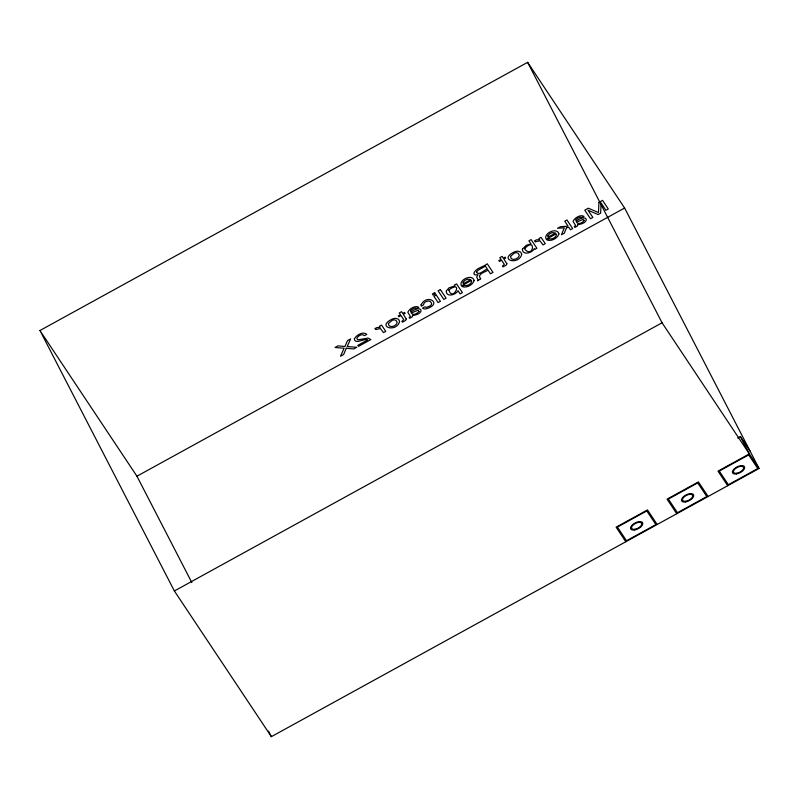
<?xml version="1.0" encoding="UTF-8"?>
<svg xmlns="http://www.w3.org/2000/svg" width="799" height="799" viewBox="0 0 799 799"><rect width="100%" height="100%" fill="white"/><g stroke="black" fill="none" stroke-linecap="round" stroke-linejoin="round"><path stroke-width="1.2" d="M39.95 330.526L527.63 62.332L624.618 208.02L759.05 468.474L271.37 736.668L174.382 590.98L39.95 330.526L136.939 476.214L191.86 582.611M136.939 476.214L624.618 208.02M174.382 590.98L662.061 322.786L759.05 468.474M738.216 437.712L740.383 436.524L750.081 451.095M727.699 485.712L718.001 471.14L749.352 453.902L740.383 436.524M708.114 496.489L698.416 481.917L667.065 499.155L676.763 513.727M657.178 524.504L647.48 509.932L616.129 527.17L625.827 541.742M527.63 62.332L662.061 322.786M268.514 731.125L271.37 736.668M737.896 438.102A5.593 2.717 -27.3 0 1 738.076 438.311M412.703 315.405L412.204 316.873L409.617 318.282L409.098 317.503L410.376 316.354L407.79 312.259C409.248 308.833 415.22 304.998 418.786 307.245L416.669 308.404L415.071 308.014L412.813 308.913L410.606 310.461L410.726 312.019C422.901 303.57 425.128 314.317 412.703 315.405M577.937 224.539L577.437 226.007L574.851 227.415L574.331 226.636L575.62 225.478L573.023 221.393C574.481 217.957 580.454 214.122 584.019 216.369L581.902 217.538L580.304 217.148L578.047 218.047L575.839 219.585L575.959 221.143C588.134 212.704 590.361 223.44 577.937 224.539M480.668 278.771L477.582 280.868L477.912 279.7L476.673 276.923L478.082 274.806L474.736 274.796L473.807 273.408C475.595 267.925 483.335 267.176 487.24 263.78L492.983 272.399L490.466 273.777L488.009 270.082C485.562 272.149 476.314 273.877 480.668 278.771M388.384 323.535C388.504 328.878 396.923 326.332 397.143 322.237L395.885 320.349L394.636 319.92A3.536 1.718 -27.3 0 0 392.119 320.359L388.384 323.535M510.521 256.369C510.641 261.702 519.06 259.166 519.28 255.071L518.022 253.183L516.763 252.754A3.536 1.718 -27.3 0 0 514.246 253.193L510.521 256.369M421.113 304.759L421.253 306.147L423.46 304.938C423.47 301.333 430.531 299.066 431.57 303.32L431.41 304.389A3.186 1.548 -27.3 0 1 429.972 306.007L426.626 307.355L424.758 306.886L422.541 308.094L423.929 308.813A5.303 2.577 -27.3 0 0 426.636 308.694C442.966 303.68 427.115 293.123 421.113 304.759M598.95 202.347L598.471 212.564L588.334 208.189L584.778 210.147L590.511 218.756L592.898 217.448L588.004 210.207L598.131 214.571L600.618 213.203L601.108 203.006L605.882 210.307L608.279 208.988L602.546 200.369L598.95 202.347M476.564 271.92L476.534 272.419C479.23 276.054 484.524 269.363 487.36 269.113L485.402 266.167L478.132 270.222L476.564 271.92M463.15 282.327L463.24 283.775L470.751 279.65L467.285 279.191L464.778 280.459L463.15 282.327M547.924 235.705L548.014 237.163L555.525 233.028L552.059 232.569L549.552 233.837L547.924 235.705M522.406 249.128C522.246 255.8 532.534 253.023 534.251 248.609L534.781 249.408L536.878 248.259L531.125 239.61L528.918 240.829L530.995 243.955L526.351 245.243L522.406 249.128M446.281 291.026C446.032 297.697 456.139 294.961 457.977 290.686L460.114 293.892L462.381 292.644L456.559 283.885L454.341 285.103L454.901 285.932L448.958 287.89L446.281 291.026M399.59 321.468C396.743 333.003 376.089 327.001 391.86 319.26A6.372 3.096 -27.3 0 1 395.705 318.342L398.511 319.22L399.59 321.468M521.717 254.302C518.871 265.837 498.216 259.825 513.997 252.094A6.372 3.096 -27.3 0 1 517.842 251.176L520.638 252.055L521.717 254.302M524.983 248.169L524.793 249.288C533.362 258.836 536.459 236.764 524.983 248.169M406.301 319.091L405.532 320.499L402.466 322.177L401.907 321.348L403.745 319.67L401.018 315.575L398.861 316.754L398.282 315.895L400.439 314.706L399.27 312.958L401.567 311.69L402.736 313.448L404.574 312.439L405.143 313.298L403.315 314.307L406.301 319.091M506.876 263.78L506.107 265.188L503.04 266.866L502.481 266.037L504.319 264.359L501.592 260.264L499.435 261.443L498.856 260.584L501.013 259.395L499.844 257.648L502.142 256.379L503.31 258.137L505.148 257.128L505.717 257.987L503.889 258.996L506.876 263.78M474.137 280.499C472.768 285.023 466.636 288.209 462.212 286.631L464.439 285.403C467.195 286.172 471.06 284.384 471.67 281.468L471.37 280.449L461.462 285.902C458.117 279.92 472.429 273.458 474.137 280.499M558.901 233.887C557.542 238.402 551.41 241.588 546.975 240.01L549.213 238.781C551.959 239.55 555.834 237.762 556.444 234.846L556.144 233.827L546.236 239.281C542.881 233.298 557.193 226.836 558.901 233.887M354.366 338.726C354.766 345.058 364.014 338.057 367.68 339.945L357.812 345.368L358.481 346.367L370.886 339.545L367.88 338.077L358.771 339.715L357.652 339.625L356.793 338.386C357.882 335.88 362.187 333.253 364.524 335.64L366.831 334.372C362.966 331.006 356.634 335.021 354.366 338.726M448.858 289.937C452.614 302.901 464.219 278.841 448.858 289.937M566.461 227.655L564.354 233.148L561.457 234.736L564.304 227.805L557.562 228.294L560.469 226.706L568.079 226.167L564.743 221.163L566.93 219.965L572.663 228.574L570.476 229.782L568.908 227.415L566.461 227.655M346.257 348.244L343.62 354.536L340.504 356.254L344.089 348.244L335.071 347.475L338.067 345.827L344.948 346.536L347.495 340.644L350.631 338.916L347.205 346.536L356.783 347.295L353.757 348.963L346.257 348.244M418.996 311.36C417.607 313.528 412.883 316.054 411.245 312.978L417.268 310.551L418.286 310.481L418.996 311.36M584.229 220.494C582.841 222.661 578.126 225.178 576.479 222.112L582.501 219.685L583.53 219.605L584.229 220.494M376.019 329.478L374.921 328.589L376.978 327.57L380.134 327.36L379.415 326.272L381.572 325.083L385.757 331.365L383.48 332.614L380.424 328.499L376.019 329.478M535.51 241.767L534.411 240.879L536.479 239.86L539.635 239.64L538.906 238.561L541.063 237.373L545.248 243.655L542.98 244.903L539.924 240.789L535.51 241.767M434.686 292.684L432.379 293.962L433.168 295.151L435.485 293.882L434.686 292.684M440.369 289.568L438.092 290.816L443.825 299.425L446.102 298.177L440.369 289.568M436.254 295.051L433.947 296.319L438.112 302.571L440.419 301.303L436.254 295.051M646.8 510.931L617.407 527.09L626.506 540.743L655.889 524.583L646.8 510.931M697.737 482.916L668.354 499.075L677.442 512.728L706.825 496.569L697.737 482.916M748.673 454.901L719.29 471.06L728.378 484.713L757.772 468.554L748.673 454.901M736.578 473.907A6.712 3.266 -27.3 0 0 744.558 466.856A6.712 3.266 -27.3 0 0 734.441 468.653A6.712 3.266 -27.3 0 0 736.578 473.907M736.908 473.228A5.593 2.717 -27.3 0 0 743.549 467.355A5.593 2.717 -27.3 0 0 735.13 468.843A5.593 2.717 -27.3 0 0 736.908 473.228M685.642 501.922A6.712 3.266 -27.3 0 0 693.612 494.871A6.712 3.266 -27.3 0 0 683.505 496.668A6.712 3.266 -27.3 0 0 685.642 501.922M685.971 501.243A5.593 2.717 -27.3 0 0 692.613 495.36A5.593 2.717 -27.3 0 0 684.184 496.858A5.593 2.717 -27.3 0 0 685.971 501.243M634.706 529.937A6.712 3.266 -27.3 0 0 642.676 522.886A6.712 3.266 -27.3 0 0 632.568 524.683A6.712 3.266 -27.3 0 0 634.706 529.937M635.025 529.258A5.593 2.717 -27.3 0 0 641.677 523.375A5.593 2.717 -27.3 0 0 633.247 524.873A5.593 2.717 -27.3 0 0 635.025 529.258"/></g></svg>
